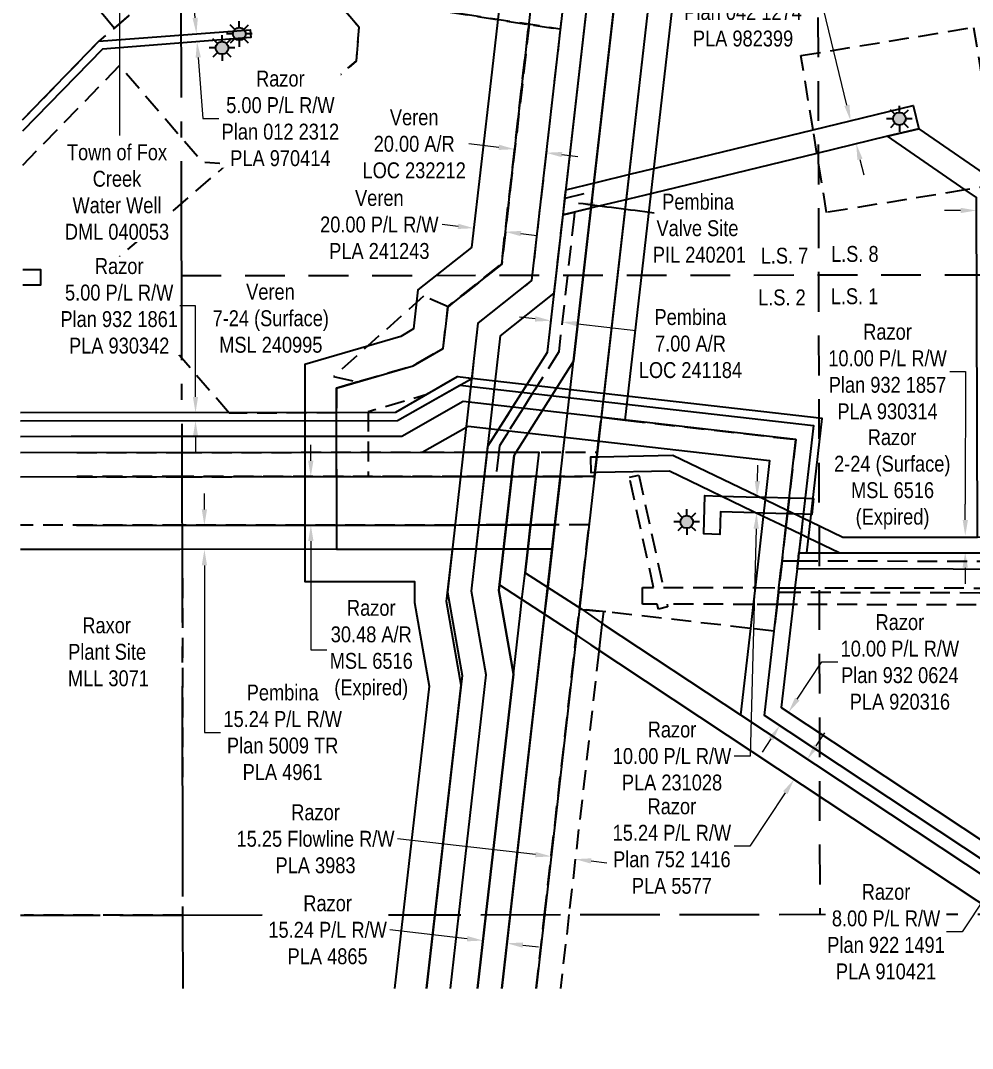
# Model space of a CAD drawing. Extents: x 504647 to 509765, y 6024664 to 6026410.
# Drawn here: x 508741 to 509340, y 6024664 to 6025310 of the extents above; entities that cross this region are included whole.
import ezdxf

# ---------------------------------------------------------------- set-up
doc = ezdxf.new("R2010")
doc.units = 0
doc.header["$LTSCALE"] = 5
doc.header["$PDSIZE"] = 0.5
for name, pattern in [('foc-ACCESSROAD', [3.75, 2.5, -1.25]), ('foc-FLOWLINE', [3.75, 2.5, -1.25]), ('foc-LSD', [8, 5, -3]), ('foc-QUARTERLINE', [33, 25, -3, 2, -3]), ('foc-UNSURVEYED', [12.5, 10, -2.5])]:
    doc.linetypes.add(name, pattern=pattern)
doc.layers.get('Defpoints').update_dxf_attribs({"color": 9})
for name, color, linetype in [('C-AR', 13, 'foc-ACCESSROAD'), ('C-RW', 13, 'Continuous'), ('C-WS', 13, 'foc-ACCESSROAD'), ('F-AR', 190, 'foc-ACCESSROAD'), ('F-EZE', 190, 'foc-FLOWLINE'), ('F-FLOWLINE', 190, 'foc-FLOWLINE'), ('F-RW', 190, 'Continuous'), ('F-WS', 190, 'foc-ACCESSROAD'), ('F-WS-S', 8, 'Continuous'), ('L-SECQ', 8, 'foc-QUARTERLINE'), ('L-SECTION-LSD', 7, 'foc-LSD'), ('L-USEC', 7, 'foc-UNSURVEYED')]:
    doc.layers.add(name, color=color, linetype=linetype)
for name, color, linetype, lineweight in [('C-AR-T', 13, 'Continuous', 9), ('C-RW-T', 13, 'Continuous', 9), ('C-WS-T', 13, 'Continuous', 9), ('F-AR-T', 190, 'Continuous', 9), ('F-FLOWLINE-T', 190, 'Continuous', 9), ('F-RW-T', 190, 'Continuous', 9), ('F-WS-T', 190, 'Continuous', 9)]:
    doc.layers.add(name, color=color, linetype=linetype, lineweight=lineweight)
doc.styles.add('100L', font='ARIALN.TTF', dxfattribs={"height": 11})
doc.styles.add('80CG', font='ARIALN.TTF', dxfattribs={"height": 10})
doc.styles.add('80L', font='ARIALN.TTF', dxfattribs={"height": 10})
doc.dimstyles.new('Compass 5 000', dxfattribs={"dimscale": 5, "dimtxt": 9, "dimasz": 2, "dimexe": 0.2, "dimexo": 0.0625, "dimgap": 0.5, "dimtad": 0, "dimtih": 1, "dimtoh": 1, "dimzin": 0, "dimdsep": 46, "dimtxsty": '80CG', "dimcen": 0.1, "dimse1": 1, "dimse2": 1, "dimclrd": 256, "dimclrt": 256, "dimaunit": 1, "dimadec": 4, "dimazin": 0, "dimtfac": 0.06, "dimtofl": 0, "dimtmove": 0, "dimatfit": 1, "dimfxl": 0.2, "dimtolj": 1, "dimtzin": 0, "dimlwd": -1, "dimarcsym": 0})

# ---------------------------------------------------------------- blocks, each defined once
blk = doc.blocks.new('*D416')
at = {"layer": 'C-AR-T', "transparency": 16777216}
for p, q in [((509042.08, 6025230.01), (509023.13, 6025232.17)), ((509081.8, 6025225.47), (509091.73, 6025224.33))]:
    blk.add_line(p, q, dxfattribs=at)
for points in [[(509042.27, 6025231.66), (509041.89, 6025228.35), (509052.01, 6025228.87)], [(509081.99, 6025227.12), (509081.61, 6025223.81), (509071.86, 6025226.6)]]:
    blk.add_solid(points, dxfattribs=at)
at = {"layer": 'Defpoints', "color": 0, "transparency": 16777216}
for p in [(509071.86, 6025226.6), (509045.17, 6025169), (509065.02, 6025166.73)]:
    blk.add_point(p, dxfattribs=at)
at = {"layer": 'C-AR-T', "transparency": 16777216, "insert": (508988.86, 6025232.17), "char_height": 10, "attachment_point": 5, "style": '80CG'}
blk.add_mtext('\\A1;Veren\\P20.00 A/R\\PLOC 232212', dxfattribs=at)
blk = doc.blocks.new('*D420')
at = {"layer": 'Defpoints', "color": 0, "transparency": 16777216}
for p in [(508995.93, 6025023.11), (508923.89, 6024992.53), (508995.96, 6024992.61)]:
    blk.add_point(p, dxfattribs=at)
at = {"layer": 'F-AR-T', "transparency": 16777216}
for p, q in [((508923.85, 6025033.04), (508923.84, 6025043.04)), ((508923.9, 6024982.53), (508923.97, 6024914.06)), ((508923.97, 6024914.06), (508933.97, 6024914.06))]:
    blk.add_line(p, q, dxfattribs=at)
for points in [[(508925.52, 6025033.04), (508922.19, 6025033.04), (508923.86, 6025023.04)], [(508925.57, 6024982.54), (508922.24, 6024982.53), (508923.89, 6024992.53)]]:
    blk.add_solid(points, dxfattribs=at)
at = {"layer": 'F-AR-T', "transparency": 16777216, "insert": (508961.88, 6024914.06), "char_height": 10, "attachment_point": 5, "style": '80CG'}
blk.add_mtext('\\A1;Razor\\P30.48 A/R\\PMSL 6516\\P(Expired)', dxfattribs=at)
blk = doc.blocks.new('*D422')
at = {"layer": 'Defpoints', "color": 0, "transparency": 16777216}
for p in [(509081.16, 6025175.93), (509088.13, 6025175.13), (509081.87, 6025120.22)]:
    blk.add_point(p, dxfattribs=at)
at = {"layer": 'F-AR-T', "transparency": 16777216}
for p, q in [((509064.97, 6025122.15), (509055.03, 6025123.28)), ((509091.81, 6025119.09), (509128.28, 6025114.94))]:
    blk.add_line(p, q, dxfattribs=at)
for points in [[(509065.15, 6025123.81), (509064.78, 6025120.49), (509074.9, 6025121.02)], [(509092, 6025120.75), (509091.62, 6025117.44), (509081.87, 6025120.22)]]:
    blk.add_solid(points, dxfattribs=at)
at = {"layer": 'F-AR-T', "transparency": 16777216, "insert": (509162.57, 6025114.94), "char_height": 10, "attachment_point": 5, "style": '80CG'}
blk.add_mtext('\\A1;\\PPembina\\P7.00 A/R\\PLOC 241184', dxfattribs=at)
blk = doc.blocks.new('*D423')
at = {"layer": 'Defpoints', "color": 0, "transparency": 16777216}
for p in [(509191.02, 6025010.6), (509190.75, 6025000.6), (509204.15, 6025000.24)]:
    blk.add_point(p, dxfattribs=at)
at = {"layer": 'F-AR-T', "transparency": 16777216}
for p, q in [((509204.68, 6025020.24), (509204.95, 6025030.23)), ((509203.88, 6024990.25), (509200.06, 6024847.35)), ((509200.06, 6024847.35), (509190.06, 6024847.35))]:
    blk.add_line(p, q, dxfattribs=at)
for points in [[(509203.02, 6025020.28), (509206.35, 6025020.19), (509204.42, 6025010.24)], [(509202.22, 6024990.29), (509205.55, 6024990.2), (509204.15, 6025000.24)]]:
    blk.add_solid(points, dxfattribs=at)
at = {"layer": 'F-AR-T', "transparency": 16777216, "insert": (509150.98, 6024847.35), "char_height": 10, "attachment_point": 5, "style": '80CG'}
blk.add_mtext('\\A1;Razor\\P10.00 P/L R/W\\PPLA 231028', dxfattribs=at)
blk = doc.blocks.new('*D428')
at = {"layer": 'Defpoints', "color": 0, "transparency": 16777216}
for p in [(509075.44, 6024788.09), (509075.01, 6024784.32), (509090.58, 6024786.37)]:
    blk.add_point(p, dxfattribs=at)
at = {"layer": 'F-FLOWLINE-T', "transparency": 16777216}
for p, q in [((509065.08, 6024785.45), (508978.33, 6024795.33)), ((509100.09, 6024781.46), (509110.02, 6024780.33))]:
    blk.add_line(p, q, dxfattribs=at)
for points in [[(509065.27, 6024787.11), (509064.89, 6024783.79), (509075.01, 6024784.32)], [(509100.28, 6024783.12), (509099.9, 6024779.81), (509090.15, 6024782.59)]]:
    blk.add_solid(points, dxfattribs=at)
at = {"layer": 'F-FLOWLINE-T', "transparency": 16777216, "insert": (508926.84, 6024795.33), "char_height": 10, "attachment_point": 5, "style": '80CG'}
blk.add_mtext('\\A1;Razor\\P15.25 Flowline R/W\\PPLA 3983', dxfattribs=at)
blk = doc.blocks.new('*D432')
at = {"layer": 'Defpoints', "color": 0, "transparency": 16777216}
for p in [(509218.7, 6024866.52), (509265.09, 6024847.8), (509259.58, 6024839.47)]:
    blk.add_point(p, dxfattribs=at)
at = {"layer": 'F-RW-T', "transparency": 16777216}
for p, q in [((509229.73, 6024883.19), (509245.17, 6024906.52)), ((509245.17, 6024906.52), (509255.17, 6024906.52)), ((509213.18, 6024858.18), (509207.66, 6024849.84))]:
    blk.add_line(p, q, dxfattribs=at)
for points in [[(509228.34, 6024884.11), (509231.12, 6024882.27), (509224.21, 6024874.85)], [(509211.79, 6024859.1), (509214.57, 6024857.26), (509218.7, 6024866.52)]]:
    blk.add_solid(points, dxfattribs=at)
at = {"layer": 'F-RW-T', "transparency": 16777216, "insert": (509294.25, 6024906.52), "char_height": 10, "attachment_point": 5, "style": '80CG'}
blk.add_mtext('\\A1;Razor\\P10.00 P/L R/W\\PPlan 932 0624\\PPLA 920316', dxfattribs=at)
blk = doc.blocks.new('*D434')
at = {"layer": 'Defpoints', "color": 0, "transparency": 16777216}
for p in [(508869.89, 6024992.48), (508856.98, 6024977.25), (508869.91, 6024977.26)]:
    blk.add_point(p, dxfattribs=at)
at = {"layer": 'F-RW-T', "transparency": 16777216}
for p, q in [((508856.95, 6025002.47), (508856.94, 6025012.47)), ((508856.99, 6024967.25), (508857.09, 6024862.27)), ((508857.09, 6024862.27), (508867.09, 6024862.27))]:
    blk.add_line(p, q, dxfattribs=at)
for points in [[(508858.62, 6025002.47), (508855.29, 6025002.47), (508856.96, 6024992.47)], [(508858.65, 6024967.25), (508855.32, 6024967.24), (508856.98, 6024977.25)]]:
    blk.add_solid(points, dxfattribs=at)
at = {"layer": 'F-RW-T', "transparency": 16777216, "insert": (508906.18, 6024862.27), "char_height": 10, "attachment_point": 5, "style": '80CG'}
blk.add_mtext('\\A1;Pembina\\P15.24 P/L R/W\\PPlan 5009 TR\\PPLA 4961', dxfattribs=at)
blk = doc.blocks.new('*D435')
at = {"layer": 'Defpoints', "color": 0, "transparency": 16777216}
for p in [(509342.41, 6025190.36), (509342.74, 6025094.83), (509357.74, 6025094.89)]:
    blk.add_point(p, dxfattribs=at)
at = {"layer": 'F-RW-T', "transparency": 16777216}
for p, q in [((509332.41, 6025190.32), (509322.41, 6025190.28)), ((509367.4, 6025190.44), (509377.4, 6025190.48))]:
    blk.add_line(p, q, dxfattribs=at)
for points in [[(509332.4, 6025191.99), (509332.41, 6025188.65), (509342.41, 6025190.36)], [(509367.4, 6025192.11), (509367.41, 6025188.78), (509357.4, 6025190.41)]]:
    blk.add_solid(points, dxfattribs=at)
at = {"layer": 'F-RW-T', "transparency": 16777216, "insert": (509416.49, 6025190.48), "char_height": 10, "attachment_point": 5, "style": '80CG'}
blk.add_mtext('\\A1;Paramount\\P15.00 P/L R/W\\PPlan 072 4127\\PPLA 021689', dxfattribs=at)
blk = doc.blocks.new('*D436')
at = {"layer": 'Defpoints', "color": 0, "transparency": 16777216}
for p in [(509318.9, 6024985.81), (509335.36, 6024985.78), (509318.88, 6024975.76)]:
    blk.add_point(p, dxfattribs=at)
at = {"layer": 'F-RW-T', "transparency": 16777216}
for p, q in [((509325.58, 6025089.02), (509335.58, 6025089.02)), ((509335.58, 6025089.02), (509335.4, 6025005.78)), ((509335.38, 6024995.78), (509335.4, 6025005.78)), ((509335.32, 6024965.72), (509335.3, 6024955.72))]:
    blk.add_line(p, q, dxfattribs=at)
for points in [[(509333.72, 6024995.78), (509337.05, 6024995.77), (509335.36, 6024985.78)], [(509333.66, 6024965.73), (509336.99, 6024965.72), (509335.34, 6024975.72)]]:
    blk.add_solid(points, dxfattribs=at)
at = {"layer": 'F-RW-T', "transparency": 16777216, "insert": (509286.49, 6025089.02), "char_height": 10, "attachment_point": 5, "style": '80CG'}
blk.add_mtext('\\A1;Razor\\P10.00 P/L R/W\\PPlan 932 1857\\PPLA 930314', dxfattribs=at)
blk = doc.blocks.new('*D439')
at = {"layer": 'Defpoints', "color": 0, "transparency": 16777216}
for p in [(509263.29, 6025246.74), (509169.98, 6025224.14), (509173.5, 6025209.58)]:
    blk.add_point(p, dxfattribs=at)
at = {"layer": 'F-RW-T', "transparency": 16777216}
for p, q in [((509244.74, 6025323.36), (509234.74, 6025323.36)), ((509260.94, 6025256.46), (509244.74, 6025323.36)), ((509269.17, 6025222.46), (509271.53, 6025212.74))]:
    blk.add_line(p, q, dxfattribs=at)
for points in [[(509262.56, 6025256.85), (509259.32, 6025256.07), (509263.29, 6025246.74)], [(509270.79, 6025222.85), (509267.55, 6025222.07), (509266.82, 6025232.18)]]:
    blk.add_solid(points, dxfattribs=at)
at = {"layer": 'F-RW-T', "transparency": 16777216, "insert": (509195.65, 6025323.36), "char_height": 10, "attachment_point": 5, "style": '80CG'}
blk.add_mtext('\\A1;Paramount\\P15.00 P/L R/W\\PPlan 042 1274\\PPLA 982399', dxfattribs=at)
blk = doc.blocks.new('*D451')
at = {"layer": 'Defpoints', "color": 0, "transparency": 16777216}
for p in [(508851.04, 6025301.31), (508851.42, 6025296.33), (508852.33, 6025296.4)]:
    blk.add_point(p, dxfattribs=at)
at = {"layer": 'F-RW-T', "transparency": 16777216}
for p, q in [((508851.18, 6025311.35), (508850.41, 6025321.32)), ((508853.1, 6025286.43), (508856.04, 6025248.15)), ((508856.04, 6025248.15), (508866.04, 6025248.15))]:
    blk.add_line(p, q, dxfattribs=at)
for points in [[(508852.84, 6025311.48), (508849.52, 6025311.22), (508851.95, 6025301.38)], [(508854.76, 6025286.56), (508851.44, 6025286.3), (508852.33, 6025296.4)]]:
    blk.add_solid(points, dxfattribs=at)
at = {"layer": 'F-RW-T', "transparency": 16777216, "insert": (508904.74, 6025248.15), "char_height": 10, "attachment_point": 5, "style": '80CG', "bg_fill": 3, "box_fill_scale": 1.1, "bg_fill_color": 256, "bg_fill_true_color": 13158600, "bg_fill_transparency": 0}
blk.add_mtext('\\A1;Razor\\P5.00 P/L R/W\\PPlan 012 2312\\PPLA 970414', dxfattribs=at)
blk = doc.blocks.new('*D454')
at = {"layer": 'Defpoints', "color": 0, "transparency": 16777216}
for p in [(509304.23, 6024809.93), (509299.82, 6024803.26), (509358.17, 6024774.24)]:
    blk.add_point(p, dxfattribs=at)
at = {"layer": 'F-RW-T', "transparency": 16777216}
for p, q in [((509363.69, 6024782.58), (509369.2, 6024790.92)), ((509348.24, 6024759.24), (509333.51, 6024736.97)), ((509333.51, 6024736.97), (509323.51, 6024736.97))]:
    blk.add_line(p, q, dxfattribs=at)
for points in [[(509362.3, 6024783.5), (509365.08, 6024781.66), (509358.17, 6024774.24)], [(509346.85, 6024760.16), (509349.63, 6024758.32), (509353.76, 6024767.58)]]:
    blk.add_solid(points, dxfattribs=at)
at = {"layer": 'F-RW-T', "transparency": 16777216, "insert": (509285.56, 6024736.97), "char_height": 10, "attachment_point": 5, "style": '80CG', "bg_fill": 3, "box_fill_scale": 1.1, "bg_fill_color": 256, "bg_fill_true_color": 13158600, "bg_fill_transparency": 0}
blk.add_mtext('\\A1;Razor\\P8.00 P/L R/W\\PPlan 922 1491\\PPLA 910421', dxfattribs=at)
blk = doc.blocks.new('*D455')
at = {"layer": 'Defpoints', "color": 0, "transparency": 16777216}
for p in [(509236.13, 6024845.41), (509353.47, 6024767.77), (509345.07, 6024755.07)]:
    blk.add_point(p, dxfattribs=at)
at = {"layer": 'F-RW-T', "transparency": 16777216}
for p, q in [((509241.64, 6024853.75), (509247.16, 6024862.09)), ((509222.21, 6024824.37), (509199.98, 6024790.77)), ((509199.98, 6024790.77), (509189.98, 6024790.77))]:
    blk.add_line(p, q, dxfattribs=at)
for points in [[(509240.25, 6024854.67), (509243.03, 6024852.83), (509236.13, 6024845.41)], [(509220.82, 6024825.29), (509223.6, 6024823.45), (509227.73, 6024832.71)]]:
    blk.add_solid(points, dxfattribs=at)
at = {"layer": 'F-RW-T', "transparency": 16777216, "insert": (509150.89, 6024790.77), "char_height": 10, "attachment_point": 5, "style": '80CG', "bg_fill": 3, "box_fill_scale": 1.1, "bg_fill_color": 256, "bg_fill_true_color": 13158600, "bg_fill_transparency": 0}
blk.add_mtext('\\A1;Razor\\P15.24 P/L R/W\\PPlan 752 1416\\PPLA 5577', dxfattribs=at)
blk = doc.blocks.new('*D456')
at = {"layer": 'Defpoints', "color": 0, "transparency": 16777216}
for p in [(509035.99, 6024765.11), (509051.11, 6024763.39), (509047.26, 6024729.71)]:
    blk.add_point(p, dxfattribs=at)
at = {"layer": 'F-RW-T', "transparency": 16777216}
for p, q in [((509022.2, 6024732.58), (508973.52, 6024738.14)), ((509057.2, 6024728.58), (509067.13, 6024727.44))]:
    blk.add_line(p, q, dxfattribs=at)
for points in [[(509022.39, 6024734.23), (509022.01, 6024730.92), (509032.14, 6024731.44)], [(509057.39, 6024730.23), (509057.01, 6024726.92), (509047.26, 6024729.71)]]:
    blk.add_solid(points, dxfattribs=at)
at = {"layer": 'F-RW-T', "transparency": 16777216, "insert": (508934.44, 6024738.14), "char_height": 10, "attachment_point": 5, "style": '80CG', "bg_fill": 3, "box_fill_scale": 1.1, "bg_fill_color": 256, "bg_fill_true_color": 13158600, "bg_fill_transparency": 0}
blk.add_mtext('\\A1;Razor\\P15.24 P/L R/W\\PPLA 4865', dxfattribs=at)
blk = doc.blocks.new('*D457')
at = {"layer": 'Defpoints', "color": 0, "transparency": 16777216}
for p in [(508851.38, 6025063.19), (508852.66, 6025063.19), (508852.66, 6025058.2)]:
    blk.add_point(p, dxfattribs=at)
at = {"layer": 'F-RW-T', "transparency": 16777216}
for p, q in [((508851.33, 6025130.32), (508841.33, 6025130.32)), ((508851.37, 6025073.19), (508851.33, 6025130.32)), ((508851.39, 6025048.19), (508851.39, 6025038.19))]:
    blk.add_line(p, q, dxfattribs=at)
for points in [[(508853.04, 6025073.19), (508849.7, 6025073.19), (508851.38, 6025063.19)], [(508853.05, 6025048.2), (508849.72, 6025048.19), (508851.38, 6025058.19)]]:
    blk.add_solid(points, dxfattribs=at)
at = {"layer": 'F-RW-T', "transparency": 16777216, "insert": (508803.38, 6025130.32), "char_height": 10, "attachment_point": 5, "style": '80CG', "bg_fill": 3, "box_fill_scale": 1.1, "bg_fill_color": 256, "bg_fill_true_color": 13158600, "bg_fill_transparency": 0}
blk.add_mtext('\\A1;Razor\\P5.00 P/L R/W\\PPlan 932 1861\\PPLA 930342', dxfattribs=at)
blk = doc.blocks.new('GAS')
h = blk.add_hatch(color=255)
h.dxf.hatch_style = 1
edge = h.paths.add_edge_path()
edge.add_arc((0, 0), 0.9, 0, 360)
for p, q in [((0, 0.81), (0, 1.62)), ((-0.81, 0), (-1.62, 0)), ((-0.57, 0.57), (-1.14, 1.14)), ((0.57, 0.57), (1.14, 1.14)), ((1.62, 0), (0.81, 0)), ((-0.57, -0.57), (-1.14, -1.14)), ((0, -0.81), (0, -1.62)), ((1.14, -1.14), (0.57, -0.57))]:
    blk.add_line(p, q)
blk.add_circle((0, 0), 0.8)
blk = doc.blocks.new('*D473')
at = {"layer": 'C-RW-T', "transparency": 16777216}
for p, q in [((509016.44, 6025180.34), (509006.5, 6025181.47)), ((509056.02, 6025175.81), (509065.95, 6025174.68))]:
    blk.add_line(p, q, dxfattribs=at)
for points in [[(509016.63, 6025181.99), (509016.25, 6025178.68), (509026.37, 6025179.2)], [(509056.21, 6025177.47), (509055.83, 6025174.16), (509046.08, 6025176.95)]]:
    blk.add_solid(points, dxfattribs=at)
at = {"layer": 'Defpoints', "color": 0, "transparency": 16777216}
for p in [(509026.37, 6025179.2), (509026.49, 6025180.2), (509046.2, 6025177.95)]:
    blk.add_point(p, dxfattribs=at)
at = {"layer": 'C-RW-T', "transparency": 16777216, "insert": (508966.96, 6025181.47), "char_height": 10, "attachment_point": 5, "style": '80CG'}
blk.add_mtext('\\A1;Veren\\P20.00 P/L R/W\\PPLA 241243', dxfattribs=at)

msp = doc.modelspace()

# ---------------------------------------------------------------- linework, layer by layer
at = {"layer": 'C-AR', "flags": 128}
msp.add_lwpolyline([(508959.991, 6025063.821), (508960.019, 6025023.077), (508940.041, 6025023.063), (508940.002, 6025078.797), (508988.248, 6025092.883), (509007.079, 6025103.826), (509010.058, 6025129.995), (509043.775, 6025156.755), (509060.981, 6025307.347), (509080.739, 6025304.285), (509062.684, 6025146.256), (509028.971, 6025119.5), (509025.013, 6025084.729), (509015.797, 6025085.785), (508996.182, 6025074.387), (508959.991, 6025063.821)], close=True, dxfattribs=at)
at = {"layer": 'C-RW', "flags": 128}
msp.add_lwpolyline([(508996.665, 6024701.352), (509018.438, 6024891.876), (509009.2, 6024944.624), (509012.904, 6024977.219), (508940.142, 6024977.166), (508940.056, 6025078.613), (508988.322, 6025092.714), (509007.159, 6025103.664), (509010.135, 6025129.851), (509043.912, 6025156.631), (509056.821, 6025269.566), (509067.952, 6025366.946), (509048.092, 6025369.216), (509036.961, 6025271.836), (509024.993, 6025167.141), (508991.212, 6025140.357), (508988.432, 6025115.899), (508980.38, 6025111.218), (508920.054, 6025093.594), (508920.17, 6024957.162), (508989.003, 6024957.212), (508989.012, 6024944.016), (508998.25, 6024891.274), (508976.546, 6024701.352)], dxfattribs=at)
at = {"layer": 'C-WS', "flags": 128}
msp.add_lwpolyline([(508935.93, 6025326.731), (508898.846, 6025369.912), (508877.718, 6025371.515), (508936.011, 6025421.611), (508872.972, 6025496.488), (508932.879, 6025547.93), (509077.476, 6025539.851), (509086.221, 6025616.395), (509093.346, 6025613.296), (509114.997, 6025604.117), (509107.463, 6025538.176), (509080.739, 6025304.285)], close=True, dxfattribs=at)
at = {"layer": 'C-WS', "lineweight": -2}
msp.add_lwpolyline([(508872.447, 6025062.995), (508794.684, 6025153.53), (508871.56, 6025219.561), (508876.803, 6025219.163), (508952.615, 6025284.281), (508954.222, 6025305.423), (508936.012, 6025326.641), (509061.168, 6025307.242), (509043.899, 6025156.599), (509010.161, 6025129.822), (508994.728, 6025136.405), (508938.202, 6025085.988), (508953.51, 6025082.522), (508940.074, 6025078.599), (508940.084, 6025063.042)], close=True, dxfattribs=at)
at = {"layer": 'F-AR'}
for points in [[(509082.481, 6025187.529), (509083.702, 6025198.124), (509101.284, 6025202.38), (509100.083, 6025191.8), (509089.742, 6025189.299)], [(509089.742, 6025189.299), (509089.452, 6025186.753), (509079.729, 6025101.388), (509066.428, 6025080.347), (509064.626, 6025077.497), (509063.466, 6025075.661), (509061.664, 6025072.811), (509057.54, 6025066.288), (509055.739, 6025063.438), (509048.654, 6025052.231), (509046.852, 6025049.381), (509042.438, 6025042.398), (509042.015, 6025038.702), (509040.23, 6025023.128), (509033.081, 6025023.125), (509034.976, 6025038.7), (509035.253, 6025042.209), (509041.845, 6025052.638), (509050.734, 6025066.702), (509056.66, 6025076.078), (509059.623, 6025080.766), (509072.634, 6025101.353), (509076.942, 6025138.795), (509082.481, 6025187.529), (509089.742, 6025189.299)]]:
    msp.add_lwpolyline(points, close=True, dxfattribs=at)
msp.add_lwpolyline([(509764.49, 6024949.056), (509675.188, 6024949.24), (509674.644, 6024949.238), (509645.026, 6024949.163), (509644.5, 6024949.165), (509227.957, 6024950.162), (509217.904, 6024950.185), (509218.246, 6024953.184), (509220.188, 6024970.173), (509230.242, 6024970.149), (509358.183, 6024969.843), (509368.179, 6024969.819), (509604.64, 6024969.254), (509622.182, 6024969.212), (509624.634, 6024969.207), (509632.678, 6024969.187), (509644.458, 6024969.158), (509645.024, 6024969.157), (509674.601, 6024969.232), (509675.184, 6024969.233), (509764.448, 6024969.05)], dxfattribs=at)
at = {"layer": 'F-EZE'}
msp.add_lwpolyline([(509623.566, 6024941.684), (509227.099, 6024942.665), (509217.046, 6024942.69), (509201.969, 6024942.725), (509147.858, 6024942.855), (509148.241, 6024941.107), (509142.382, 6024939.823), (509141.714, 6024942.869), (509132.427, 6024942.892), (509132.453, 6024953.388), (509139.41, 6024953.372), (509124.238, 6025022.597), (509130.098, 6025023.881), (509145.554, 6024953.357), (509203.169, 6024953.242), (509218.246, 6024953.195), (509228.299, 6024953.192), (509623.62, 6024952.603)], dxfattribs=at)
at = {"layer": 'F-FLOWLINE'}
msp.add_lwpolyline([(509065.562, 6024701.352), (509070.842, 6024747.701), (509090.754, 6024922.508), (509092.724, 6024939.8), (509107.884, 6024938.282), (509106.947, 6024930.049), (509105.892, 6024920.784), (509105.014, 6024913.075), (509086.181, 6024747.742), (509080.896, 6024701.352)], dxfattribs=at)
at = {"layer": 'F-RW'}
for points in [[(509044.024, 6024701.352), (509085.315, 6025062.736), (509157.271, 6025692.515), (509133.889, 6025719.891), (509124.209, 6025731.34), (509114.303, 6025742.939), (509110.71, 6025747.196), (509106.751, 6025751.83), (509104.99, 6025753.883), (509102.89, 6025756.347), (509101.041, 6025758.507), (509096.231, 6025764.201), (509083.147, 6025779.477), (509070.132, 6025794.719), (509037.5, 6025832.924), (509052.274, 6025909.992), (509060.355, 6025952.121), (509137.658, 6026355.237), (509143.478, 6026385.395), (509148.106, 6026409.523)], [(509169.803, 6026409.523), (509165.185, 6026385.453), (509159.398, 6026355.295), (509083.68, 6025960.647), (509079.267, 6025937.643), (509060.312, 6025838.856), (509086.239, 6025808.498), (509099.214, 6025793.306), (509112.276, 6025778.009), (509117.148, 6025772.305), (509118.999, 6025770.138), (509121.096, 6025767.682), (509122.859, 6025765.621), (509126.817, 6025760.986), (509130.449, 6025756.734), (509140.336, 6025745.158), (509145.674, 6025738.91), (509150.067, 6025733.766), (509179.502, 6025699.3), (509173.804, 6025649.426), (509065.48, 6024701.352)], [(508742.844, 6025153.196), (508753.958, 6025153.199), (508753.96, 6025143.328), (508742.863, 6025143.317)], [(509358.165, 6024974.875), (509256.053, 6024975.086), (509236.888, 6024984.306), (509232.122, 6024986.599), (509222.59, 6024991.184), (509208.294, 6024998.061), (509149.403, 6025026.389), (509103.976, 6025025.56), (509100.073, 6025025.488), (509099.891, 6025035.475), (509105.116, 6025035.57), (509151.593, 6025036.42), (509209.495, 6025008.567), (509223.79, 6025001.69), (509233.323, 6024997.105), (509238.088, 6024994.813), (509258.341, 6024985.069), (509343.134, 6024984.894)], [(509028.701, 6024701.352), (509033.97, 6024747.464), (509051.277, 6024898.94), (509055.688, 6024937.546), (509056.626, 6024945.759), (509058.605, 6024962.597), (509060.296, 6024977.452), (509062.028, 6024992.673), (509065.496, 6025023.138), (509080.791, 6025023.144), (509077.311, 6024992.688), (509075.577, 6024977.464), (509072.825, 6024953.428), (509070.898, 6024936.557), (509049.297, 6024747.506), (509044.024, 6024701.352)], [(508776.742, 6024992.389), (508841.5, 6024992.453), (509014.22, 6024992.624), (509029.596, 6024992.64), (509046.704, 6024992.657), (509061.993, 6024992.673), (509077.311, 6024992.688), (509075.577, 6024977.464), (509060.253, 6024977.452), (509044.96, 6024977.433), (509027.837, 6024977.416), (509012.576, 6024977.403), (508841.53, 6024977.231), (508741.367, 6024977.131)], [(509764.458, 6024964.051), (509674.612, 6024964.236), (509644.469, 6024964.159), (509632.653, 6024964.187), (509622.156, 6024964.213), (509229.67, 6024965.152), (509230.242, 6024970.149), (509230.812, 6024975.138), (509235.838, 6024975.128), (509256.053, 6024975.086), (509358.165, 6024974.875), (509368.161, 6024974.855), (509604.666, 6024974.368), (509614.655, 6024974.347), (509622.207, 6024974.296), (509624.659, 6024974.28), (509632.703, 6024974.226), (509644.448, 6024974.148), (509674.591, 6024974.224), (509764.437, 6024974.038)]]:
    msp.add_lwpolyline(points, dxfattribs=at)
at = {"layer": 'F-RW', "flags": 128}
for points in [[(509103.812, 6025705.713), (509087.672, 6025724.494), (509109.55, 6025699.018), (509123.925, 6025682.249), (509120.865, 6025655.475), (509062.684, 6025146.256), (509028.971, 6025119.5), (509009.732, 6024950.486), (509018.992, 6024897.963), (509001.786, 6024747.377), (508996.527, 6024701.352)], [(509011.609, 6024701.352), (509016.872, 6024747.418), (509034.125, 6024898.419), (509024.864, 6024950.94), (509043.155, 6025111.628), (509076.865, 6025138.382), (509135.753, 6025653.774)], [(509011.609, 6024701.352), (509016.872, 6024747.418), (509034.125, 6024898.419), (509024.864, 6024950.94), (509035.253, 6025042.209), (509072.634, 6025101.353), (509135.753, 6025653.774)], [(509152.625, 6025651.846), (509089.065, 6025095.565), (509051.686, 6025036.424), (509042.016, 6024951.465), (509051.277, 6024898.94), (509033.97, 6024747.464), (509028.701, 6024701.352)], [(508742.662, 6025247.374), (508790.593, 6025296.661), (508885.678, 6025303.972), (508886.061, 6025298.992), (508792.858, 6025291.826), (508742.676, 6025240.224)], [(508741.367, 6025058.12), (508978.407, 6025058.282), (509017.64, 6025080.546), (509239.951, 6025055.087), (509230.812, 6024975.138), (509235.838, 6024975.128), (509245.481, 6025059.481), (509015.797, 6025085.785), (508977.059, 6025063.276), (508741.367, 6025063.114)], [(508741.367, 6025058.123), (508978.415, 6025058.292), (509017.64, 6025080.546), (509239.951, 6025055.087), (509233.323, 6024997.105), (509232.122, 6024986.599), (509230.812, 6024975.138), (509230.242, 6024970.149), (509229.67, 6024965.152), (509228.3, 6024953.159), (509227.957, 6024950.162), (509227.099, 6024942.665), (509219.689, 6024877.842), (509415.199, 6024748.487), (509486.442, 6024701.352)], [(508978.415, 6025058.292), (509025.013, 6025084.729)], [(509468.34, 6024701.352), (509397.174, 6024748.438), (509209.068, 6024872.891), (509215.133, 6024925.946), (509217.046, 6024942.69), (509217.904, 6024950.185), (509218.246, 6024953.184), (509220.188, 6024970.173), (509222.59, 6024991.184), (509223.79, 6025001.69), (509228.889, 6025046.299), (509019.738, 6025070.251), (508981.054, 6025048.305), (508741.367, 6025048.134)], [(509468.34, 6024701.352), (509397.174, 6024748.438), (509209.068, 6024872.891), (509215.133, 6024925.946), (509217.046, 6024942.69), (509217.904, 6024950.185), (509218.246, 6024953.184), (509220.188, 6024970.173), (509222.59, 6024991.184), (509223.79, 6025001.69), (509228.889, 6025046.299), (509019.738, 6025070.251), (508981.054, 6025048.305), (508773.281, 6025048.157)], [(508776.742, 6025038.17), (508993.828, 6025038.325), (509022.884, 6025054.809), (509212.301, 6025033.117), (509209.495, 6025008.567), (509208.294, 6024998.061), (509203.169, 6024953.219), (509201.969, 6024942.725), (509200.248, 6024927.661), (509194.029, 6024873.257), (509382.749, 6024748.398), (509453.855, 6024701.352)], [(508741.367, 6025038.145), (509019.733, 6025038.343), (509067.23, 6025038.369), (509058.605, 6024962.597), (509094.19, 6024939.653), (509108.413, 6024929.902), (509194.029, 6024873.257), (509382.749, 6024748.398), (509453.855, 6024701.352)], [(509028.701, 6024701.352), (509033.97, 6024747.464), (509051.277, 6024898.94), (509042.016, 6024951.465), (509051.686, 6025036.424)], [(508741.367, 6025022.921), (509019.744, 6025023.12), (509050.174, 6025023.136), (509042.409, 6024954.925), (509085.759, 6024926.975), (509099.908, 6024917.275), (509185.629, 6024860.56), (509374.349, 6024735.702), (509426.266, 6024701.352)]]:
    msp.add_lwpolyline(points, dxfattribs=at)
at = {"layer": 'F-RW'}
for points in [[(509091.166, 6025189.64), (509082.481, 6025187.529), (509083.691, 6025198.118), (509084.293, 6025203.394), (509103.309, 6025208.002), (509125.368, 6025213.34), (509141.138, 6025217.159), (509239.676, 6025241.024), (509302.565, 6025256.254), (509306.092, 6025241.69), (509286.547, 6025236.956), (509242.101, 6025226.193), (509139.331, 6025201.305), (509123.562, 6025197.486), (509101.508, 6025192.141), (509091.166, 6025189.64)], [(509239.997, 6025009.29), (509238.856, 6024999.317), (509233.842, 6024999.451), (509227.827, 6024999.612), (509223.81, 6024999.72), (509208.767, 6025000.121), (509203.416, 6025000.264), (509181.434, 6025000.852), (509181.056, 6024986.694), (509171.06, 6024987), (509171.705, 6025011.116), (509181.396, 6025010.857), (509205.808, 6025010.204), (509209.907, 6025010.095), (509224.95, 6025009.693), (509234.982, 6025009.425), (509239.997, 6025009.29)]]:
    msp.add_lwpolyline(points, close=True, dxfattribs=at)
at = {"layer": 'F-WS'}
for points in [[(508768.25, 6025343.671), (508806.32, 6025376.067), (508838.203, 6025337.565), (508800.284, 6025304.987), (508768.25, 6025343.671)], [(509335.354, 6025203.279), (509248.176, 6025189.028), (509242.101, 6025226.193), (509239.676, 6025241.024), (509232.047, 6025287.686), (509340.573, 6025305.428), (509348.144, 6025259.117), (509350.564, 6025244.309), (509356.701, 6025206.769), (509335.354, 6025203.279)]]:
    msp.add_lwpolyline(points, close=True, dxfattribs=at)
at = {"layer": 'F-WS', "flags": 128}
for points in [[(508742.717, 6025218.774), (508803.661, 6025281.443), (508855.671, 6025220.875), (508876.8, 6025219.269), (508952.581, 6025284.343), (508954.187, 6025305.472), (508898.846, 6025369.912), (508877.718, 6025371.515), (508790.593, 6025296.661), (508782.741, 6025288.587)], [(508790.593, 6025296.661), (508742.662, 6025247.374)]]:
    msp.add_lwpolyline(points, dxfattribs=at)
at = {"layer": 'F-WS'}
for points in [[(508776.742, 6025022.944), (508842.99, 6025022.986), (509018, 6025023.119), (509034.576, 6025023.126), (509041.615, 6025023.128), (509050.174, 6025023.136), (509065.496, 6025023.138), (509082.249, 6025023.144), (509102.248, 6025023.152), (509102.52, 6025025.533), (509103.663, 6025035.544), (509104.068, 6025039.08), (509104.793, 6025045.429), (509106.494, 6025060.316), (509121.619, 6025058.584), (509228.889, 6025046.299), (509223.79, 6025001.69), (509222.59, 6024991.184), (509220.188, 6024970.173), (509218.246, 6024953.184), (509217.904, 6024950.185), (509217.046, 6024942.69), (509215.133, 6024925.946), (509200.248, 6024927.661), (509109.35, 6024938.135), (509092.724, 6024939.8), (509098.769, 6024992.702), (509077.311, 6024992.688), (509062.029, 6024992.679), (509046.706, 6024992.669), (509029.596, 6024992.64), (509014.22, 6024992.624), (508843.049, 6024992.455), (508741.367, 6024992.476)], [(508776.742, 6025038.256), (508842.88, 6025038.28), (508995.196, 6025038.335), (509020.63, 6025038.344), (509036.322, 6025038.35), (509043.36, 6025038.352), (509053.409, 6025038.356), (509068.735, 6025038.362), (509083.985, 6025038.374), (509103.989, 6025038.389), (509103.584, 6025034.852), (509102.441, 6025024.842), (509102.248, 6025023.152), (509082.249, 6025023.144), (509066.938, 6025023.138), (509051.665, 6025023.132), (509041.615, 6025023.128), (509034.576, 6025023.126), (509018.984, 6025023.12), (508842.909, 6025023.057), (508776.742, 6025023.033)], [(508776.742, 6024992.468), (508843.049, 6024992.455), (508843.077, 6024977.922), (508843.291, 6024747.477), (508743.631, 6024747.373)]]:
    msp.add_lwpolyline(points, dxfattribs=at)
at = {"layer": 'L-SECQ'}
for p, q in [((508841.742, 6025551.287), (508843.291, 6024747.477)), ((508843.291, 6024747.477), (508843.38, 6024701.352))]:
    msp.add_line(p, q, dxfattribs=at)
at = {"layer": 'L-SECTION-LSD', "flags": 128}
for points in [[(509242.287, 6025551.703), (509243.908, 6024747.893)], [(508842.516, 6025149.382), (509643.679, 6025150.215)]]:
    msp.add_lwpolyline(points, dxfattribs=at)
at = {"layer": 'L-USEC'}
for p, q in [((508741.367, 6024747.371), (508843.291, 6024747.477)), ((508843.291, 6024747.477), (509644.524, 6024748.309))]:
    msp.add_line(p, q, dxfattribs=at)

# ---------------------------------------------------------------- block references
at = {"layer": 'F-WS-S', "xscale": 4.997325200000013, "yscale": 4.997325200000013, "zscale": 4.997325200000013}
for p in [(509293.961, 6025247.96), (509160.269, 6024994.581)]:
    msp.add_blockref('GAS', p, dxfattribs=at)

# ---------------------------------------------------------------- texts
at = {"layer": 'C-WS-T', "insert": (508861.803, 6025144.237), "char_height": 9.9893, "attachment_point": 1, "style": '80L'}
msp.add_mtext_dynamic_manual_height_columns('\\pi21.436;Veren\\P\\pi0.31228;7-24 (Surface)\\P\\pi4.4893;MSL 240995', width=72.54619, gutter_width=50, heights=[0], dxfattribs=at)
at = {"layer": 'F-RW-T', "insert": (508758.811, 6024934.578), "char_height": 9.9893, "attachment_point": 1, "style": '80L'}
msp.add_mtext_dynamic_manual_height_columns('\\pi21.413;Raxor\\P\\pi12.507;Plant Site\\P\\pi12.347;MLL 3071', width=72.62387, gutter_width=50, heights=[0], dxfattribs=at)
at = {"layer": 'F-WS-T', "char_height": 9.9893, "attachment_point": 1, "style": '80L'}
for s, width, insert in [('\\pi15.352;Pembina\\P\\pi11.754;Valve Site\\P\\pi9.4681;PIL 240201', 74.48379, (509129.468, 6025200.847)), ('\\pi21.413;Razor\\P\\pi0.24892;2-24 (Surface)\\P\\pi10.926;MSL 6516\\P\\pi13.795;(Expired)', 72.62387, (509252.653, 6025052.821))]:
    msp.add_mtext_dynamic_manual_height_columns(s, width=width, gutter_width=50, heights=[0], dxfattribs=dict(at, insert=insert))
at = {"layer": 'L-SECTION-LSD', "char_height": 9.9893, "attachment_point": 1, "style": '100L', "bg_fill": 3, "box_fill_scale": 1.2, "bg_fill_color": 256, "bg_fill_transparency": 0}
for s, width, insert in [('L.S. 8', 30.40114, (509250.973, 6025168.004)), ('\\pi2.3367;L.S. 7', 30.88047, (509204.41, 6025166.911)), ('L.S. 1', 29.99119, (509250.79, 6025141.42)), ('\\pi2.171;L.S. 2', 30.65342, (509202.952, 6025140.691))]:
    msp.add_mtext_dynamic_manual_height_columns(s, width=width, gutter_width=55, heights=[0], dxfattribs=dict(at, insert=insert))

# ---------------------------------------------------------------- dimensions: what is measured, and where the dimension line sits
at = {"layer": 'C-AR-T'}
dim = msp.add_linear_dim(base=(509071.864, 6025226.604), p1=(509045.173, 6025168.997), p2=(509065.023, 6025166.729), angle=353.481813, text='Veren\\P20.00 A/R\\PLOC 232212', dimstyle='Compass 5 000', dxfattribs=at)
dim.commit()
dim.dimension.update_dxf_attribs({"geometry": '*D416', "text_midpoint": (508988.856, 6025232.172), "dimtype": 161})
at = {"layer": 'F-AR-T'}
for base, p1, p2, angle, text, picture, middle in [((509081.875, 6025120.224), (509081.155, 6025175.927), (509088.129, 6025175.132), 353.501859, '\\PPembina\\P7.00 A/R\\PLOC 241184', '*D422', (509162.573, 6025114.938)), ((508923.892, 6024992.534), (508995.927, 6025023.111), (508995.957, 6024992.606), 270.056554, 'Razor\\P30.48 A/R\\PMSL 6516\\P(Expired)', '*D420', (508961.883, 6024914.055)), ((509204.15, 6025000.245), (509191.019, 6025010.599), (509190.752, 6025000.603), 268.468803, 'Razor\\P10.00 P/L R/W\\PPLA 231028', '*D423', (509150.977, 6024847.346))]:
    dim = msp.add_linear_dim(base=base, p1=p1, p2=p2, angle=angle, text=text, dimstyle='Compass 5 000', dxfattribs=at)
    dim.commit()
    dim.dimension.update_dxf_attribs({"geometry": picture, "text_midpoint": middle, "dimtype": 161})
at = {"layer": 'F-FLOWLINE-T'}
dim = msp.add_linear_dim(base=(509075.013, 6024784.319), p1=(509090.581, 6024786.37), p2=(509075.443, 6024788.094), angle=173.501426, text='Razor\\P15.25 Flowline R/W\\PPLA 3983', dimstyle='Compass 5 000', dxfattribs=at)
dim.commit()
dim.dimension.update_dxf_attribs({"geometry": '*D428', "text_midpoint": (508926.839, 6024795.332), "dimtype": 161})
at = {"layer": 'F-RW-T'}
dim = msp.add_linear_dim(base=(509263.292, 6025246.743), p1=(509173.505, 6025209.581), p2=(509169.978, 6025224.144), angle=103.613977, text='Paramount\\P15.00 P/L R/W\\PPlan 042 1274\\PPLA 982399', dimstyle='Compass 5 000', override={"dimtfill": 0}, dxfattribs=at)
dim.commit()
dim.dimension.update_dxf_attribs({"geometry": '*D439', "text_midpoint": (509195.651, 6025323.359), "dimtype": 161})
for base, p1, p2, angle, text, picture, middle in [((509342.406, 6025190.356), (509357.74, 6025094.887), (509342.745, 6025094.834), 180.203104, 'Paramount\\P15.00 P/L R/W\\PPlan 072 4127\\PPLA 021689', '*D435', (509416.487, 6025190.48)), ((508856.978, 6024977.246), (508869.893, 6024992.481), (508869.908, 6024977.259), 270.057913, 'Pembina\\P15.24 P/L R/W\\PPlan 5009 TR\\PPLA 4961', '*D434', (508906.18, 6024862.269)), ((509218.7, 6024866.518), (509265.091, 6024847.803), (509259.579, 6024839.472), 236.510901, 'Razor\\P10.00 P/L R/W\\PPlan 932 0624\\PPLA 920316', '*D432', (509294.253, 6024906.522))]:
    dim = msp.add_linear_dim(base=base, p1=p1, p2=p2, angle=angle, text=text, dimstyle='Compass 5 000', dxfattribs=at)
    dim.commit()
    dim.dimension.update_dxf_attribs({"geometry": picture, "text_midpoint": middle, "dimtype": 161})

# ---------------------------------------------------------------- leaders
msp.add_leader([(508803.539, 6025336.318), (508803.539, 6025237.434)], dimstyle='Compass 5 000', dxfattribs=at)
at = {"layer": 'F-WS-T', "path_type": 1}
msp.add_leader([(509092.086, 6025195.024), (509139.793, 6025188.884)], dimstyle='Compass 5 000', override={"dimgap": 0.5, "dimtad": 0}, dxfattribs=at)

# ---------------------------------------------------------------- next in the draw order: linework, layer by layer
at = {"layer": 'F-RW'}
for points in [[(509179.502, 6025699.3), (509106.494, 6025060.316), (509121.619, 6025058.584), (509188.929, 6025647.698), (509195.381, 6025704.167), (509167.157, 6025737.214), (509266.556, 6025822.031), (509260.823, 6025828.748), (509256.667, 6025833.619), (509145.674, 6025738.91), (509150.067, 6025733.766)], [(509357.953, 6025034.849), (509358.129, 6024984.864), (509343.134, 6024984.894), (509342.377, 6025198.433), (509335.354, 6025203.279), (509286.547, 6025236.956), (509306.092, 6025241.69), (509356.701, 6025206.769), (509357.345, 6025206.325), (509357.953, 6025034.849)]]:
    msp.add_lwpolyline(points, close=True, dxfattribs=at)

# ---------------------------------------------------------------- next in the draw order: dimensions: what is measured, and where the dimension line sits
at = {"layer": 'F-RW-T'}
for base, p1, p2, angle, text, override, picture, middle in [((508852.331, 6025296.399), (508851.041, 6025301.309), (508851.424, 6025296.329), 274.396673, 'Razor\\P5.00 P/L R/W\\PPlan 012 2312\\PPLA 970414', {"dimtfill": 1}, '*D451', (508904.744, 6025248.154)), ((509335.363, 6024985.776), (509318.88, 6024975.757), (509318.901, 6024985.81), 89.882128, 'Razor\\P10.00 P/L R/W\\PPlan 932 1857\\PPLA 930314', {"dimtmove": 1}, '*D436', (509310.821, 6025089.02)), ((509358.168, 6024774.244), (509299.821, 6024803.264), (509304.231, 6024809.93), 56.510901, 'Razor\\P8.00 P/L R/W\\PPlan 922 1491\\PPLA 910421', {"dimtfill": 1}, '*D454', (509285.563, 6024736.973)), ((509047.264, 6024729.712), (509035.986, 6024765.115), (509051.112, 6024763.387), 353.481813, 'Razor\\P15.24 P/L R/W\\PPLA 4865', {"dimtfill": 1}, '*D456', (508934.435, 6024738.138))]:
    dim = msp.add_linear_dim(base=base, p1=p1, p2=p2, angle=angle, text=text, dimstyle='Compass 5 000', override=override, dxfattribs=at)
    dim.commit()
    dim.dimension.update_dxf_attribs({"geometry": picture, "text_midpoint": middle, "dimtype": 161})

# ---------------------------------------------------------------- next in the draw order: block references
at = {"layer": 'F-WS-S', "xscale": 4.997325200000013, "yscale": 4.997325200000013, "zscale": 4.997325200000013}
for p in [(508878.925, 6025301.295), (508868.034, 6025292.489)]:
    msp.add_blockref('GAS', p, dxfattribs=at)

# ---------------------------------------------------------------- next in the draw order: dimensions: what is measured, and where the dimension line sits
at = {"layer": 'C-RW-T', "color": 3}
dim = msp.add_aligned_dim(p1=(509046.196, 6025177.949), p2=(509026.486, 6025180.202), distance=1.007, text='Veren\\P20.00 P/L R/W\\PPLA 241243', dimstyle='Compass 5 000', dxfattribs=at)
dim.commit()
dim.dimension.update_dxf_attribs({"geometry": '*D473', "text_midpoint": (508966.962, 6025181.473)})
at = {"layer": 'F-RW-T'}
for base, p1, p2, angle, text, picture, middle in [((508851.377, 6025063.19), (508852.664, 6025058.196), (508852.66, 6025063.19), 90.03925, 'Razor\\P5.00 P/L R/W\\PPlan 932 1861\\PPLA 930342', '*D457', (508803.385, 6025130.32)), ((509236.125, 6024845.406), (509345.068, 6024755.075), (509353.468, 6024767.771), 56.511114, 'Razor\\P15.24 P/L R/W\\PPlan 752 1416\\PPLA 5577', '*D455', (509150.892, 6024790.77))]:
    dim = msp.add_linear_dim(base=base, p1=p1, p2=p2, angle=angle, text=text, dimstyle='Compass 5 000', override={"dimtfill": 1}, dxfattribs=at)
    dim.commit()
    dim.dimension.update_dxf_attribs({"geometry": picture, "text_midpoint": middle, "dimtype": 161})

# ---------------------------------------------------------------- next in the draw order: texts
at = {"layer": 'F-RW-T', "insert": (508802.005, 6025231.92), "char_height": 9.9893, "width": 65.85091, "attachment_point": 2, "style": '80L', "bg_fill": 3, "box_fill_scale": 1.15, "bg_fill_color": 256, "bg_fill_true_color": 256, "bg_fill_transparency": 0}
msp.add_mtext('Town of Fox Creek \\PWater Well DML 040053', dxfattribs=at)

doc.saveas('drawing.dxf')
